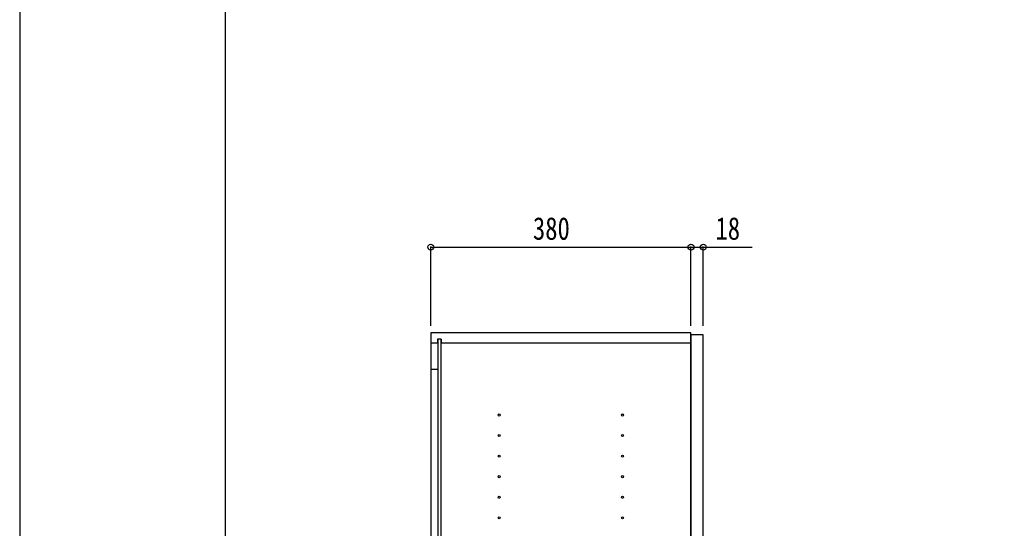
# Model space of a CAD drawing. Units: millimetres, scale not verified. Extents: x -4205 to 4205, y -2970 to 2970.
# Drawn here: x -4205 to -2753, y 737 to 1478 of the extents above; entities that cross this region are included whole.
import ezdxf
from ezdxf.enums import TextEntityAlignment as Align

# ---------------------------------------------------------------- set-up
doc = ezdxf.new("R2010")
doc.units = ezdxf.units.MM
doc.header["$LTSCALE"] = 20
for name, color, linetype in [('0-3_YKK_12', 2, 'Continuous'), ('0-5_YKK_D', 6, 'Continuous'), ('0-6_YKK_ZWAK', 7, 'Continuous')]:
    doc.layers.add(name, color=color, linetype=linetype)
doc.styles.add('ＭＳ ゴシック', font='')
doc.styles.get('ＭＳ ゴシック').set_extended_font_data('MS Gothic')

msp = doc.modelspace()

# ---------------------------------------------------------------- linework, layer by layer
at = {"layer": '0-3_YKK_12'}
for p, q in [((-3594.98, 1007), (-3604.98, 1007)), ((-3594.98, 1012.5), (-3594.98, 1007)), ((-3589.98, 1012.5), (-3594.98, 1012.5)), ((-3594.48, 1012.5), (-3594.48, -1158.5)), ((-3590.48, 1012.5), (-3590.48, -1158.5)), ((-3589.98, 1012.5), (-3589.98, 1007)), ((-3224.98, 1007), (-3589.98, 1007)), ((-3594.48, 968.5), (-3604.98, 968.5))]:
    msp.add_line(p, q, dxfattribs=at)
for points in [[(-3604.98, -1168), (-3224.98, -1168), (-3224.98, 1022), (-3604.98, 1022)], [(-3224.98, -1165), (-3206.98, -1165), (-3206.98, 1019), (-3224.98, 1019)]]:
    msp.add_lwpolyline(points, close=True, dxfattribs=at)
for centre in [(-3504.98, 902), (-3324.98, 902), (-3504.98, 872), (-3324.98, 872), (-3504.98, 842), (-3324.98, 842), (-3504.98, 812), (-3324.98, 812), (-3504.98, 782), (-3324.98, 782), (-3504.98, 752), (-3324.98, 752)]:
    msp.add_circle(centre, 1.55, dxfattribs=at)
at = {"layer": '0-5_YKK_D'}
for p, q in [((-3604.98, 1032), (-3604.98, 1148)), ((-3604.98, 1147), (-3224.98, 1147)), ((-3224.98, 1032), (-3224.98, 1148)), ((-3224.98, 1032), (-3224.98, 1148)), ((-3206.98, 1032), (-3206.98, 1148))]:
    msp.add_line(p, q, dxfattribs=at)
msp.add_lwpolyline([(-3224.98, 1147), (-3206.98, 1147), (-3135.58, 1147)], dxfattribs=at)
for centre in [(-3604.98, 1147), (-3224.98, 1147), (-3224.98, 1147), (-3206.98, 1147)]:
    msp.add_circle(centre, 4.25, dxfattribs=at)
at = {"layer": '0-6_YKK_ZWAK'}
msp.add_line((-3904.98, -2525), (-3904.98, 2775), dxfattribs=at)
msp.add_lwpolyline([(-4205, -2970), (4205, -2970), (4205, 2970), (-4205, 2970)], close=True, dxfattribs=at)

# ---------------------------------------------------------------- texts
at = {"layer": '0-5_YKK_D', "style": 'ＭＳ ゴシック', "width": 0.8}
for s, p in [('380', (-3455.78, 1147.8)), ('18', (-3189.18, 1147.8))]:
    msp.add_text(s, height=32.99, dxfattribs=at).set_placement(p, align=Align.BOTTOM_LEFT)

doc.saveas('drawing.dxf')
